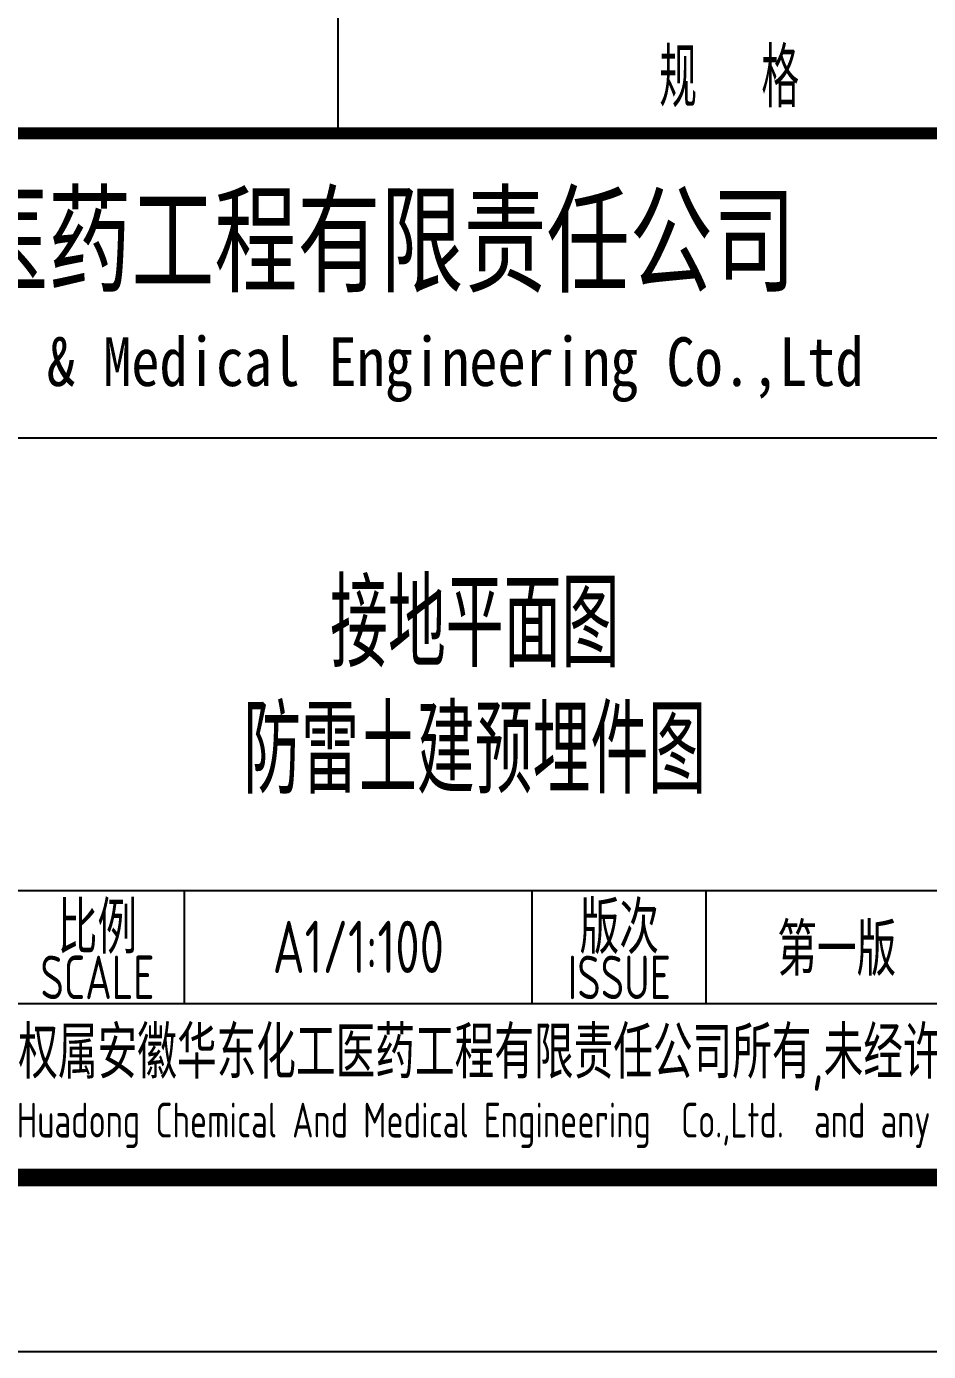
# Model space of a CAD drawing. Extents: x 4830845 to 5141198, y -443067 to -268177.
# Drawn here: x 5015696 to 5020881, y -422737 to -415123 of the extents above; entities that cross this region are included whole.
import ezdxf
from ezdxf.enums import TextEntityAlignment as Align

# ---------------------------------------------------------------- set-up
doc = ezdxf.new("R2010")
doc.units = 0
doc.header["$LTSCALE"] = 1000
doc.header["$MEASUREMENT"] = 0
doc.layers.get('0').update_dxf_attribs({"linetype": 'CONTINUOUS'})
doc.layers.add('PUB_TITLE', color=4, linetype='CONTINUOUS')
doc.layers.add('TEL_TAB', color=7, linetype='CONTINUOUS')
doc.styles.add('AHD', font='sceie.shx', dxfattribs={"width": 0.7, "bigfont": 'sceic.shx'})
doc.styles.add('ECEC_TQ_S', font='')
doc.styles.add('sceic', font='sceie.shx', dxfattribs={"width": 0.67, "bigfont": 'sceic.shx'})
doc.styles.get('ECEC_TQ_S').set_extended_font_data('SimSun')

msp = doc.modelspace()

# ---------------------------------------------------------------- linework, layer by layer
for p, q in [((5010103.5, -417487.3), (5028103.5, -417487.3)), ((5010103.5, -420087.3), (5028103.5, -420087.3)), ((5016603.5, -420737.3), (5016603.5, -420087.3)), ((5018603.5, -420737.3), (5018603.5, -420087.3)), ((5019603.5, -420737.3), (5019603.5, -420087.3)), ((5010103.5, -420737.3), (5028103.5, -420737.3)), ((5010103.5, -421737.3), (5028103.5, -421737.3))]:
    msp.add_line(p, q)
msp.add_lwpolyline([(5028103.5, -415737.3, 70, 70, 0), (5010103.5, -415737.3, 70, 70, 0), (5010103.5, -421737.3, 0, 0, 0)], format="xyseb")
at = {"layer": 'PUB_TITLE', "color": 4}
msp.add_lwpolyline([(4945003.5, -422737.3), (5029103.5, -422737.3), (5029103.5, -363337.3), (4945003.5, -363337.3)], close=True, dxfattribs=at)
at = {"layer": 'PUB_TITLE', "color": 4, "const_width": 100}
msp.add_lwpolyline([(4947503.5, -421737.3), (5028103.5, -421737.3), (5028103.5, -364337.3), (4947503.5, -364337.3)], close=True, dxfattribs=at)
at = {"layer": 'TEL_TAB', "color": 0, "linetype": 'ByBlock'}
msp.add_line((5017485.6, -415037.3), (5017485.6, -415737.3), dxfattribs=at)

# ---------------------------------------------------------------- texts
for s, height, style, width, p in [('安徽华东化工医药工程有限责任公司', 500, 'ECEC_TQ_S', 0.7, (5016298.4, -416337.3)), ('安徽华东化工医药工程有限责任公司', 500, 'ECEC_TQ_S', 0.7, (5016298.4, -416337.3)), ('Anhui Huadong Chemical & Medical Engineering Co.,Ltd', 280, 'ECEC_TQ_S', 0.85, (5016298.4, -417087.3)), ('Anhui Huadong Chemical & Medical Engineering Co.,Ltd', 280, 'ECEC_TQ_S', 0.85, (5016298.4, -417087.3)), ('接地平面图', 500, 'AHD', 0.7, (5018272.4, -418529.7)), (' 防雷土建预埋件图 ', 500, 'AHD', 0.7, (5018272.4, -419256)), ('比例', 300, 'AHD', 0.8, (5016103.5, -420287.3)), ('比例', 300, 'AHD', 0.8, (5016103.5, -420287.3)), ('版次', 300, 'AHD', 0.8, (5019103.5, -420287.3)), ('版次', 300, 'AHD', 0.8, (5019103.5, -420287.3)), ('SCALE', 250, 'AHD', 0.8, (5016103.5, -420587.3)), ('SCALE', 250, 'AHD', 0.8, (5016103.5, -420587.3)), ('ISSUE', 250, 'AHD', 0.8, (5019103.5, -420587.3)), ('ISSUE', 250, 'AHD', 0.8, (5019103.5, -420587.3)), ('本文件专有权属安徽华东化工医药工程有限责任公司所有,未经许可不得复制或转让给第三方', 300, 'AHD', 0.8, (5019103.5, -421037.3)), ('本文件专有权属安徽华东化工医药工程有限责任公司所有,未经许可不得复制或转让给第三方', 300, 'AHD', 0.8, (5019103.5, -421037.3)), ('The proprietary right of this document belongs to Anhui Huadong Chemical And Medical Engineering  Co.,Ltd.  and any replication or transfer to the 3rd. side is forbidden without its permission. ', 200, 'AHD', 0.8, (5019103.5, -421437.3)), ('The proprietary right of this document belongs to Anhui Huadong Chemical And Medical Engineering  Co.,Ltd.  and any replication or transfer to the 3rd. side is forbidden without its permission. ', 200, 'AHD', 0.8, (5019103.5, -421437.3))]:
    msp.add_text(s, height=height, dxfattribs=dict(style=style, width=width)).set_placement(p, align=Align.MIDDLE)
at = {"style": 'AHD', "width": 0.8}
for tag, text, p in [('A1/1:100', '1:100', (5017603.5, -420412.3)), ('第一版', '0', (5020353.5, -420412.3))]:
    msp.add_attdef(tag, text=text, height=300, dxfattribs=at).set_placement(p, align=Align.MIDDLE)
at = {"layer": 'TEL_TAB', "color": 0, "linetype": 'ByBlock', "style": 'sceic', "width": 0.67}
msp.add_text('规   格', height=340, dxfattribs=at).set_placement((5019333.3, -415587.3))

doc.saveas('drawing.dxf')
